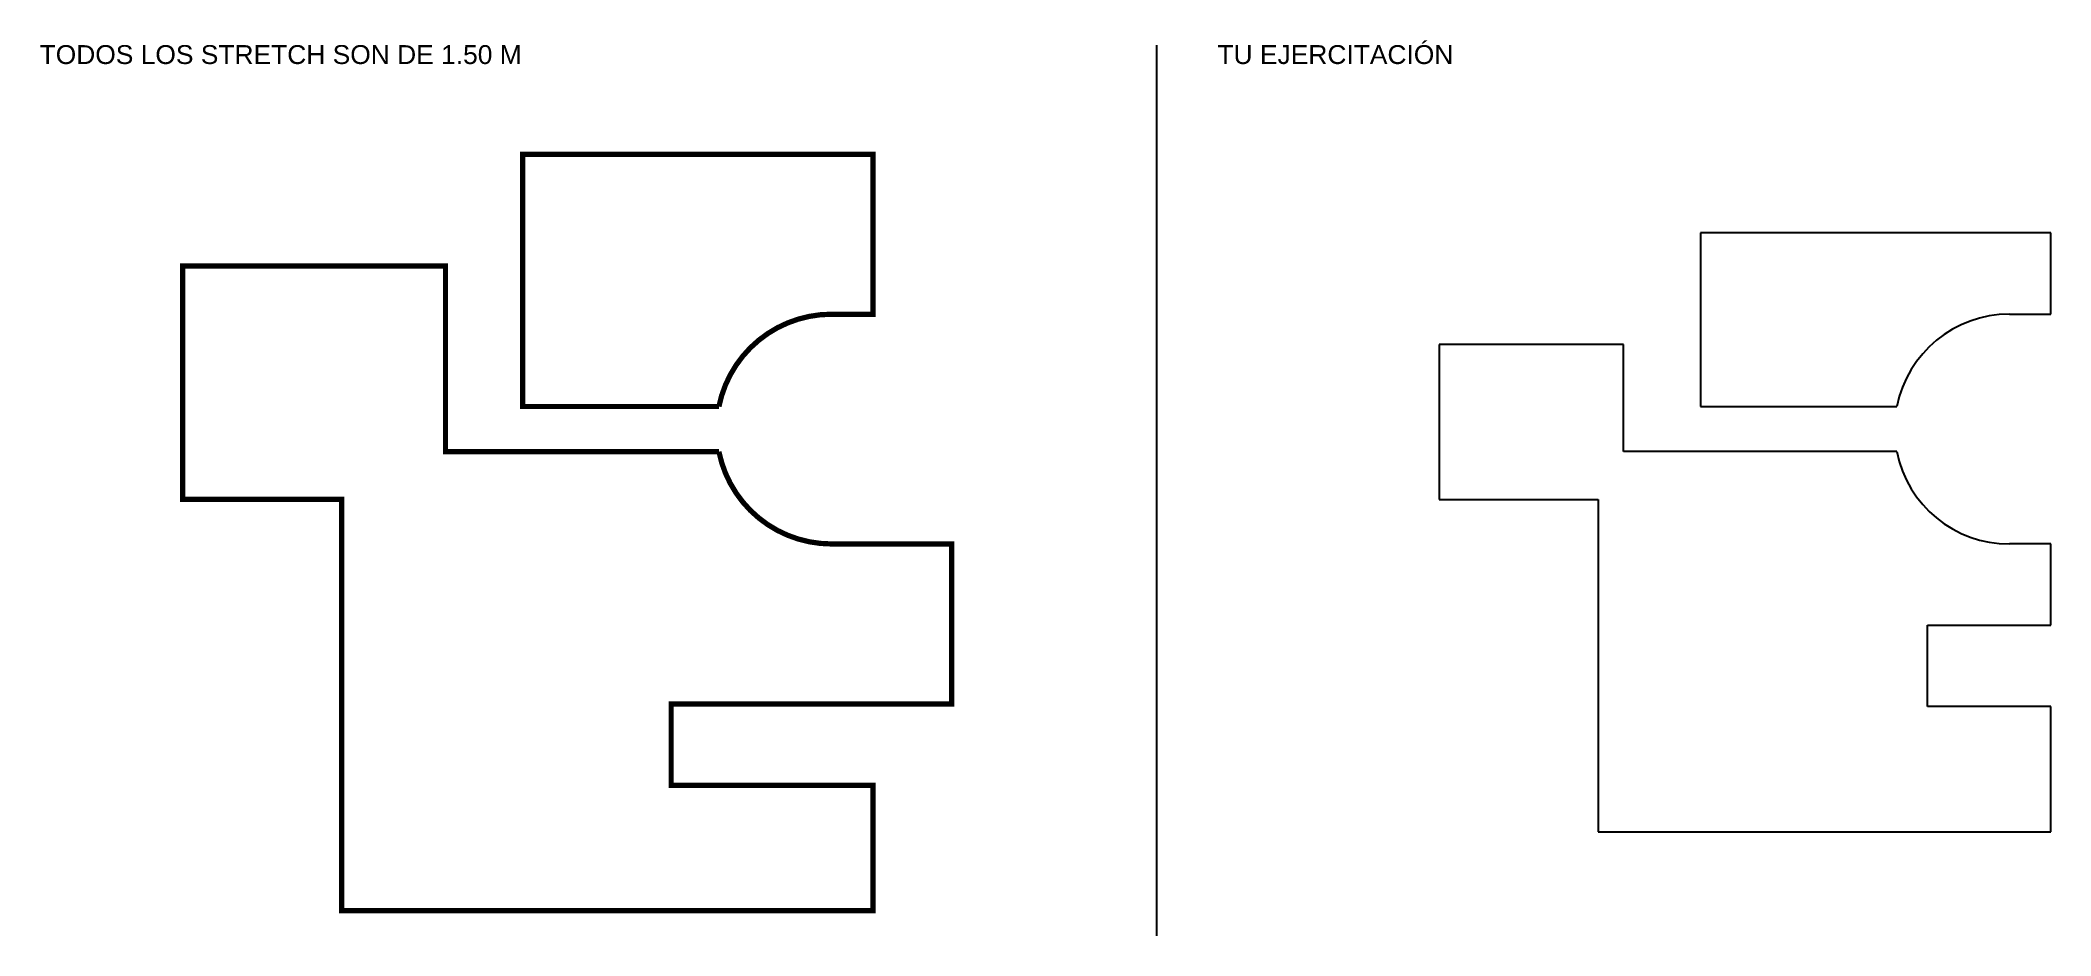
# Model space of a CAD drawing. Header units: metres. Extents: x 9.9 to 48.2, y 12.1 to 29.2.
import ezdxf

# ---------------------------------------------------------------- set-up
doc = ezdxf.new("R2010")
doc.units = ezdxf.units.M
doc.styles.get("Standard").update_dxf_attribs({"font": 'arial.ttf'})

msp = doc.modelspace()

# ---------------------------------------------------------------- linework, layer by layer
for p, q in [((31.2, 29.08), (31.2, 12.1)), ((48.25, 25.5), (41.57, 25.5)), ((41.57, 25.5), (41.57, 22.19)), ((48.25, 23.95), (48.25, 25.5)), ((47.46, 23.95), (48.25, 23.95)), ((40.1, 23.37), (36.59, 23.37)), ((36.59, 23.37), (36.59, 20.42)), ((40.1, 21.33), (40.1, 23.37)), ((41.57, 22.19), (45.313, 22.19)), ((45.313, 21.33), (40.1, 21.33)), ((36.59, 20.42), (39.62, 20.42)), ((39.62, 20.42), (39.62, 14.08)), ((48.25, 19.57), (47.46, 19.57)), ((48.25, 18.02), (48.25, 19.57)), ((45.902, 18.02), (48.25, 18.02)), ((45.902, 16.47), (45.902, 18.02)), ((48.25, 16.47), (45.902, 16.47)), ((48.25, 14.08), (48.25, 16.47)), ((39.62, 14.08), (48.25, 14.08))]:
    msp.add_line(p, q)
at = {"color": 8, "const_width": 0.1}
for points in [[(25, 23.95, 0.357444), (22.853, 22.19), (19.11, 22.19), (19.11, 27), (25.79, 27), (25.79, 23.95)], [(21.942, 14.97), (21.942, 16.52), (27.29, 16.52), (27.29, 19.57), (25, 19.57, -0.357444), (22.853, 21.33), (17.64, 21.33), (17.64, 24.87), (12.63, 24.87), (12.63, 20.42), (15.66, 20.42), (15.66, 12.58), (25.79, 12.58), (25.79, 14.97)]]:
    msp.add_lwpolyline(points, format="xyb", close=True, dxfattribs=at)
for start, end in [(90, 168.6766), (191.3234, 270)]:
    msp.add_arc((47.46, 21.76), 2.19, start, end)

# ---------------------------------------------------------------- texts
at = {"char_height": 0.36, "attachment_point": 1}
for s, insert in [('TU EJERCITACIÓN', (32.36, 29.08)), ('TODOS LOS STRETCH SON DE 1.50 M', (9.9, 29.08))]:
    msp.add_mtext_dynamic_manual_height_columns(s, width=20.1, gutter_width=12.5, heights=[0], dxfattribs=dict(at, insert=insert))

doc.saveas('drawing.dxf')
